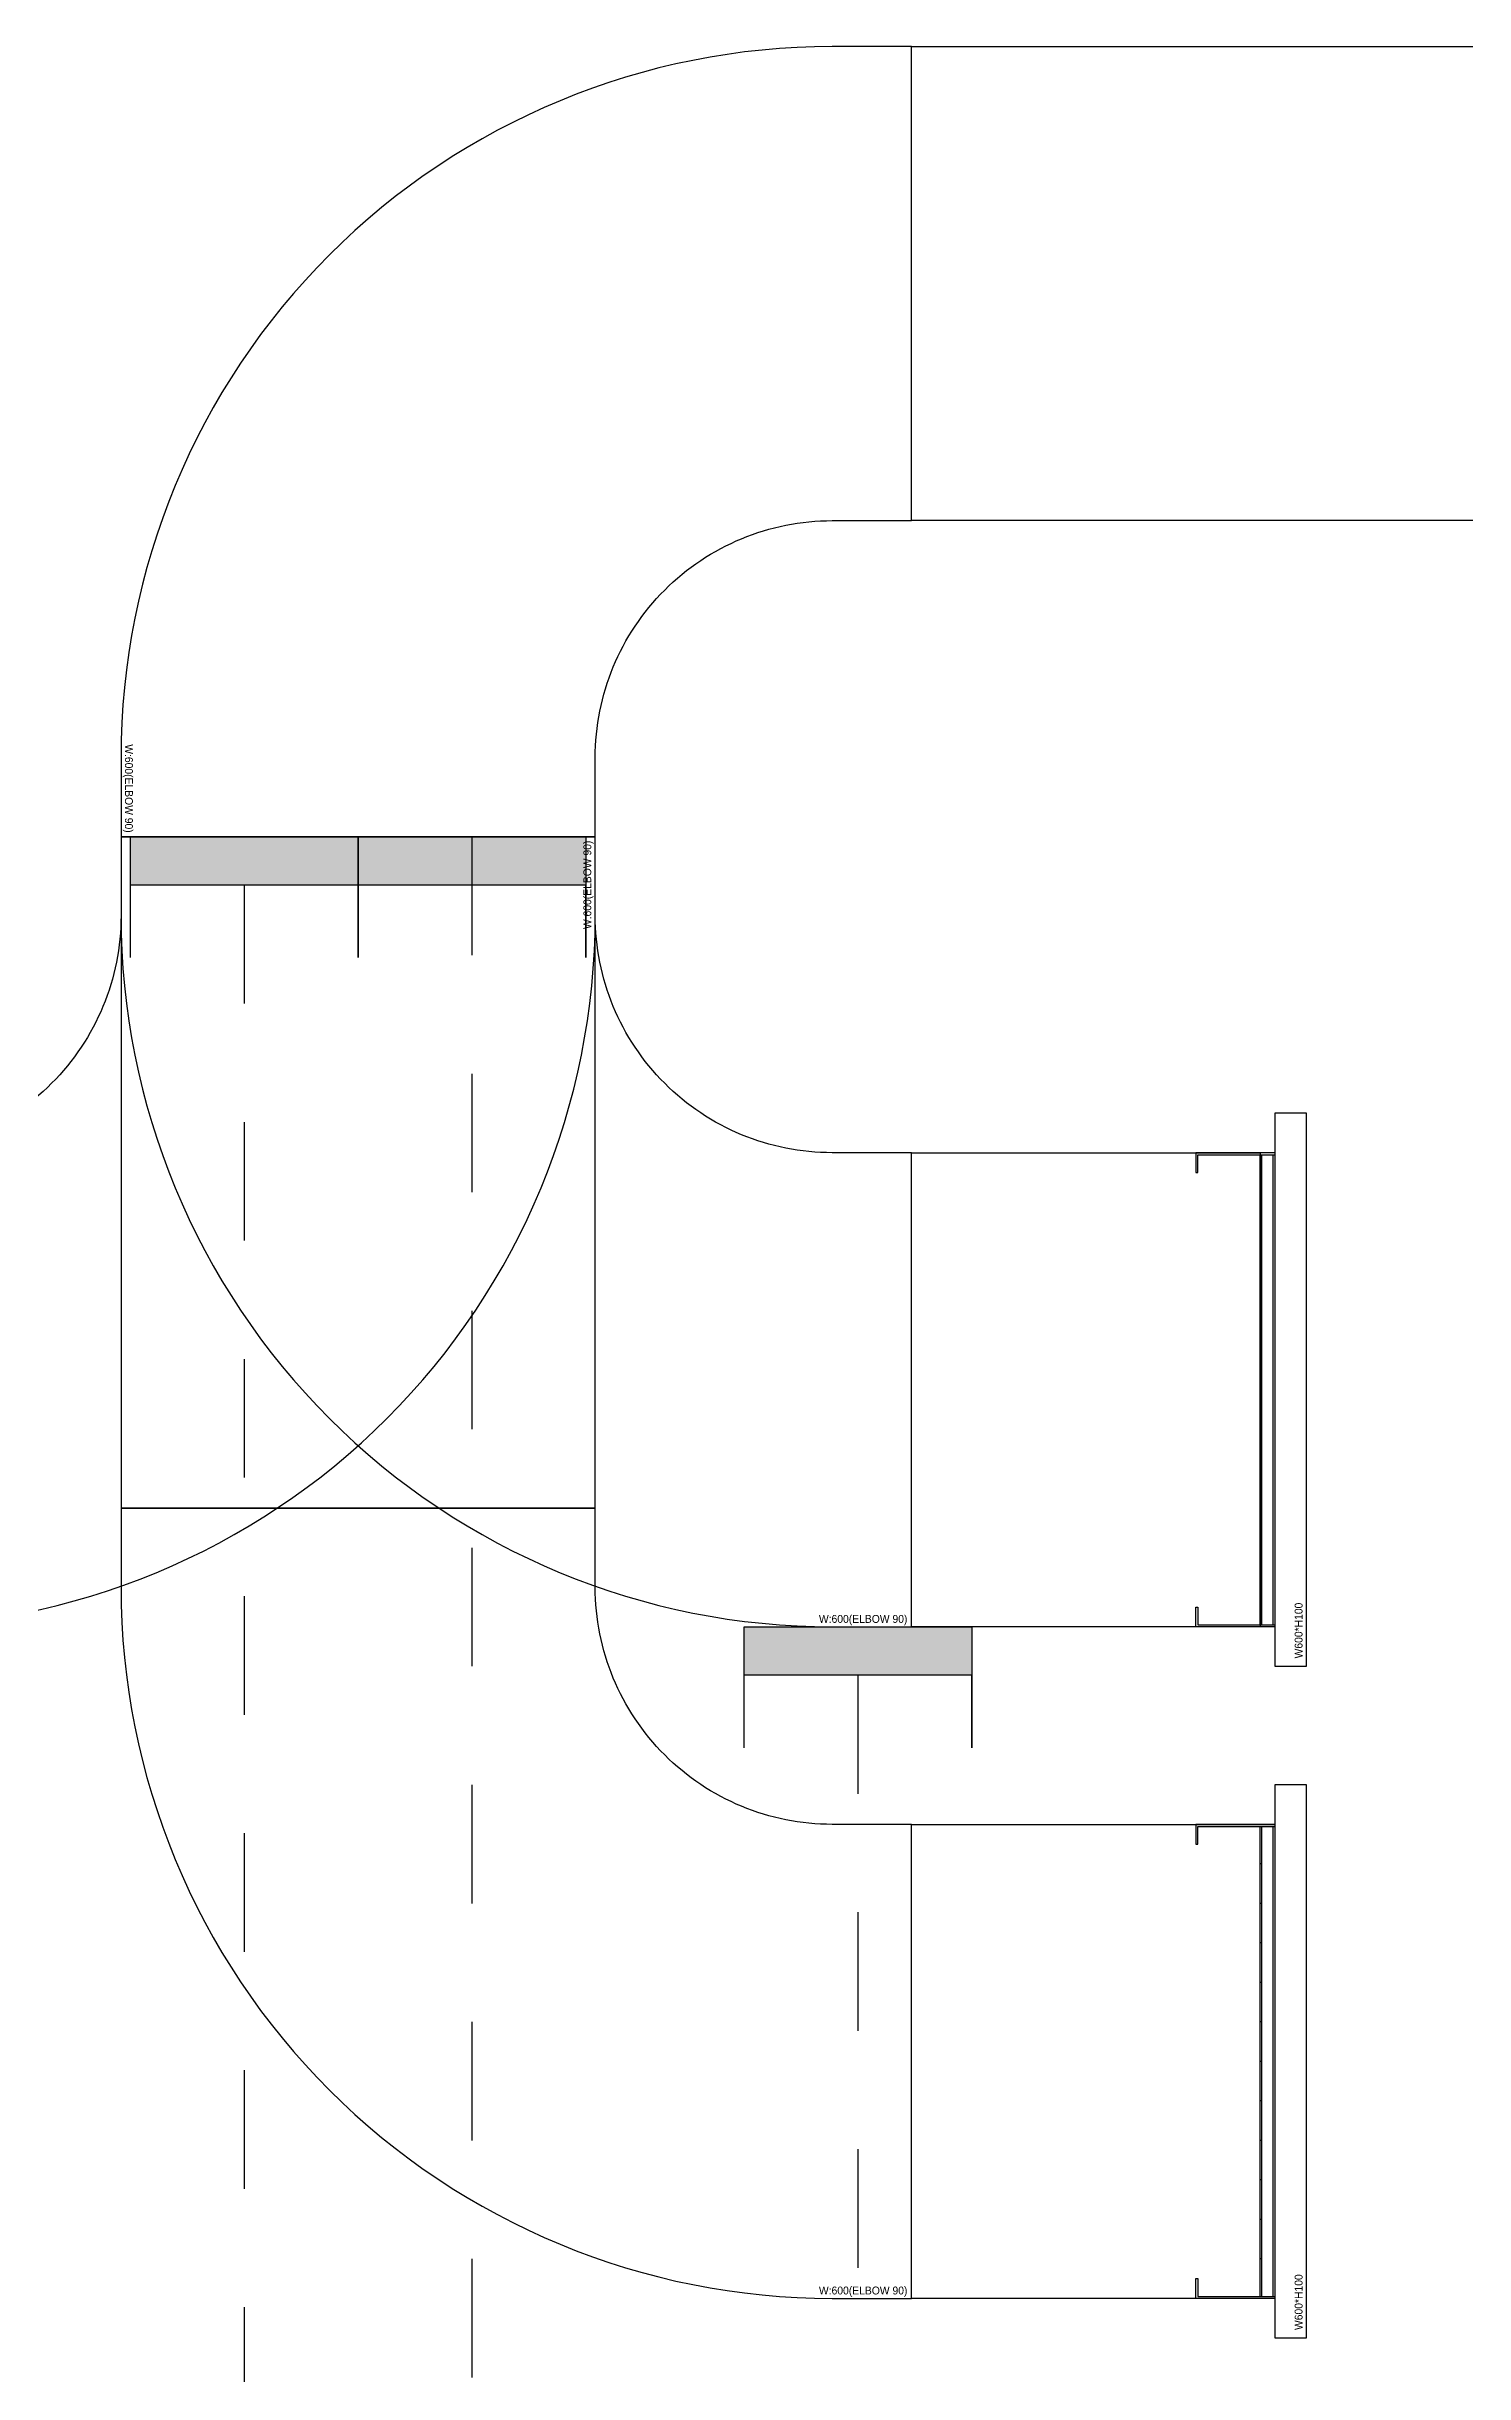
# Model space of a CAD drawing. Header units: millimetres. Extents: x -149088 to 500787, y -530175 to 1035835.
# Drawn here: x 93259 to 95053, y -230390 to -227445 of the extents above; entities that cross this region are included whole.
import ezdxf
from ezdxf.enums import TextEntityAlignment as Align

# ---------------------------------------------------------------- set-up
doc = ezdxf.new("R2010")
doc.units = ezdxf.units.MM
doc.header["$LTSCALE"] = 150
doc.linetypes.add('D1', pattern=[3, 1, -1, 1])
for name, color, linetype in [('-----00 LV_CABLE', 2, 'Continuous'), ('-----26 Electrical Cable Tray', 200, 'Continuous'), ('-----26 Electrical Cable Tray_건물(UPS)', 100, 'Continuous'), ('-----26 Electrical Cable Tray_건물(일반)', 20, 'Continuous')]:
    doc.layers.add(name, color=color, linetype=linetype)
doc.styles.add('ELEC', font='')
doc.styles.get('ELEC').set_extended_font_data('Dotum')

# ---------------------------------------------------------------- blocks, each defined once
blk = doc.blocks.new('*U8')
at = {"color": 0}
blk.add_lwpolyline([(0, 0), (-100, 0, -0.414214), (-400, 300), (-400, 400), (-1000, 400), (-1000, 300, 0.414214), (-100, -600), (0, -600)], format="xyb", close=True, dxfattribs=at)
at = {"color": 0, "style": 'ELEC'}
blk.add_text('W:600(ELBOW 90)', height=10, dxfattribs=at).set_placement((-5, -590), align=Align.MIDDLE_RIGHT)
blk = doc.blocks.new('O08')
blk.add_hatch(color=256).paths.add_polyline_path([(120, 51), (-120, 51), (-120, 0), (120, 0)])
blk.add_lwpolyline([(120, 127.5), (120, 0), (-120, 0), (-120, 127.5), (-120, 51), (120, 51)])
blk = doc.blocks.new('*U10')
at = {"linetype": 'Continuous', "ltscale": 0.1}
for p, q in [((-250, 56.6), (-250, 58.6)), ((-200, 56.6), (-200, 58.6)), ((-150, 56.6), (-150, 58.6)), ((-100, 56.6), (-100, 58.6)), ((-50, 56.6), (-50, 58.6)), ((0, 56.6), (0, 58.6)), ((50, 56.6), (50, 58.6)), ((100, 56.6), (100, 58.6)), ((150, 56.6), (150, 58.6)), ((200, 56.6), (200, 58.6)), ((250, 56.6), (250, 58.6))]:
    blk.add_line(p, q, dxfattribs=at)
for points in [[(-300, 40), (-300, 140), (-275, 140), (-275, 137.4), (-297.4, 137.4), (-297.4, 40)], [(300, 40), (300, 140), (275, 140), (275, 137.4), (297.4, 137.4), (297.4, 40)], [(-297.4, 58.6), (297.4, 58.6)], [(-297.4, 56.6), (297.4, 56.6)], [(297.4, 42.6), (-297.4, 42.6)]]:
    blk.add_lwpolyline(points, dxfattribs=at)
blk.add_lwpolyline([(350, 0), (350, 40), (-350, 40), (-350, 0)], close=True, dxfattribs=at)
at = {"linetype": 'Continuous', "ltscale": 0.1, "style": 'ELEC'}
blk.add_text('W600*H100', height=10, dxfattribs=at).set_placement((-340, 10), align=Align.MIDDLE_LEFT)
blk = doc.blocks.new('SSH-20260429.172412')
at = {"layer": '-----00 LV_CABLE', "linetype": 'D1'}
for points in [[(75823.8, 83980), (75823.8, 81140, 0.414214), (76123.8, 80840), (76624.8, 80840)], [(75535.8, 83918.8), (75535.8, 81140, -0.414214), (75235.8, 80840), (74747.3, 80840)], [(76312.2, 82918.8), (76312.2, 81710, 0.414214), (76462.2, 81560), (76774.8, 81560)]]:
    blk.add_lwpolyline(points, format="xyb", dxfattribs=at)
at = {"layer": '-----26 Electrical Cable Tray'}
for points in [[(76379.8, 84380), (76379.8, 84980), (82379.8, 84980), (82379.8, 84380)], [(75379.8, 83130), (75979.8, 83130), (75979.8, 83980), (75379.8, 83980)], [(76379.8, 82730), (76839.8, 82730), (76839.8, 82130), (76379.8, 82130)]]:
    blk.add_lwpolyline(points, close=True, dxfattribs=at)
at = {"layer": '-----26 Electrical Cable Tray_건물(UPS)'}
for points in [[(76379.8, 84380), (76379.8, 84980), (82379.8, 84980), (82379.8, 84380)], [(76821.2, 82980), (76379.8, 82980), (76379.8, 83580), (76821.2, 83580)]]:
    blk.add_lwpolyline(points, close=True, dxfattribs=at)
at = {"layer": '-----26 Electrical Cable Tray_건물(일반)'}
blk.add_lwpolyline([(76379.8, 84380), (76379.8, 84980), (82379.8, 84980), (82379.8, 84380)], close=True, dxfattribs=at)
at = {"layer": '-----00 LV_CABLE', "linetype": 'D1', "xscale": 1.2, "yscale": 1.2, "zscale": 1.2, "rotation": 180}
for p in [(75535.8, 83980), (75823.8, 83980), (76312.2, 82980)]:
    blk.add_blockref('O08', p, dxfattribs=at)
at = {"layer": '-----26 Electrical Cable Tray'}
for name, p, rotation in [('*U8', (75979.8, 83980), 270), ('*U10', (76879.8, 82430), 89.99999999999999)]:
    blk.add_blockref(name, p, dxfattribs=dict(at, rotation=rotation))
blk.add_blockref('*U8', (76379.8, 82730), dxfattribs=at)
at = {"layer": '-----26 Electrical Cable Tray_건물(UPS)'}
for name, p, rotation in [('*U8', (75979.8, 83980), 270), ('*U10', (76879.8, 83280), 89.99999999999999)]:
    blk.add_blockref(name, p, dxfattribs=dict(at, rotation=rotation))
blk.add_blockref('*U8', (76379.8, 83580), dxfattribs=at)
at = {"layer": '-----26 Electrical Cable Tray_건물(일반)'}
for p, rotation in [((75979.8, 83980), 270), ((75379.8, 83980), 90)]:
    blk.add_blockref('*U8', p, dxfattribs=dict(at, rotation=rotation))

msp = doc.modelspace()

# ---------------------------------------------------------------- block references
msp.add_blockref('SSH-20260429.172412', (17973.8, -312425))

doc.saveas('drawing.dxf')
